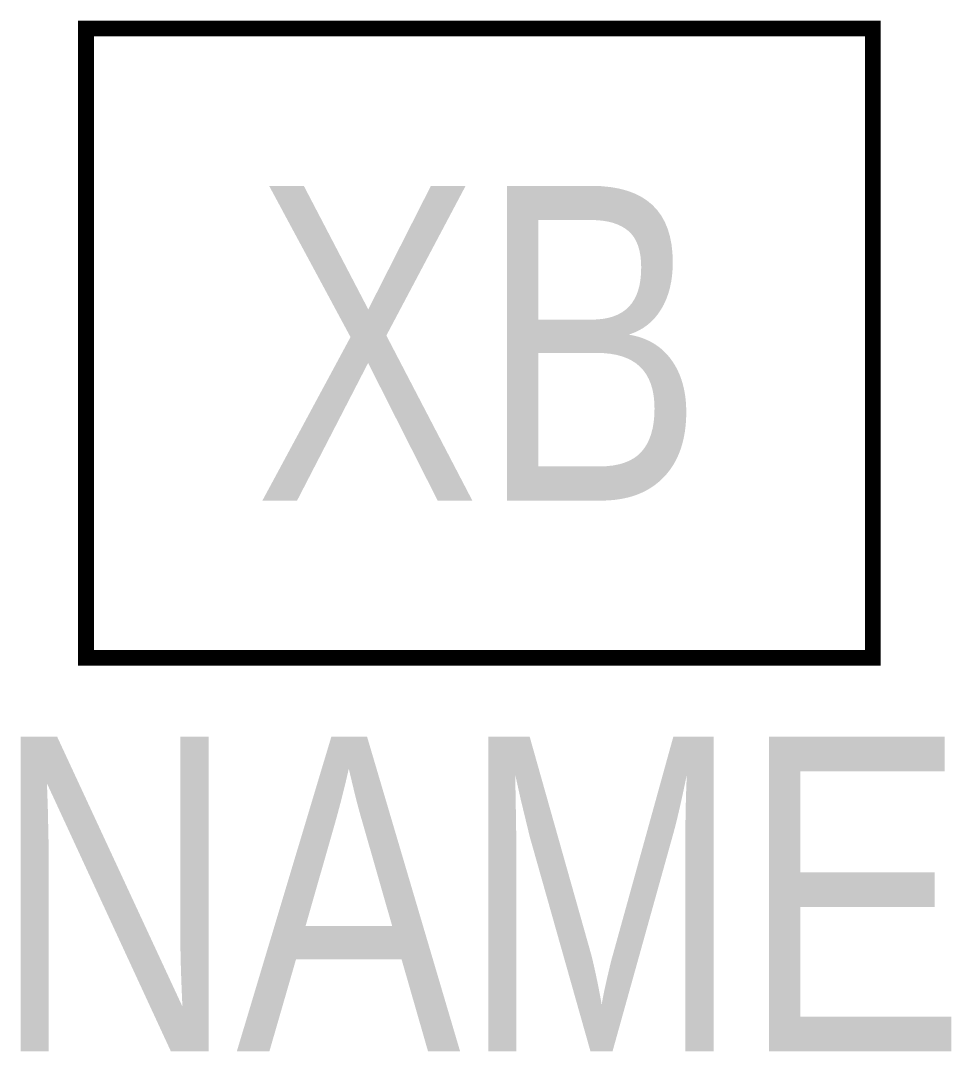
# Model space of a CAD drawing. Header units: millimetres. Extents: x -2.92 to 3, y -4.5 to 2.05.
import ezdxf
from ezdxf.enums import TextEntityAlignment as Align

# ---------------------------------------------------------------- set-up
doc = ezdxf.new("R2010")
doc.units = ezdxf.units.MM
doc.header["$MEASUREMENT"] = 0

msp = doc.modelspace()

# ---------------------------------------------------------------- linework, layer by layer
at = {"color": 6, "const_width": 0.1}
msp.add_lwpolyline([(-2.5, 2), (-2.5, -2), (2.5, -2), (2.5, 2)], close=True, dxfattribs=at)

# ---------------------------------------------------------------- texts
at = {"width": 0.8}
for tag, text, p in [('XB', 'XB2', (0, 0)), ('NAME', 'CGXX', (0, -3.5))]:
    msp.add_attdef(tag, text=text, height=2, dxfattribs=at).set_placement(p, align=Align.MIDDLE_CENTER)

doc.saveas('drawing.dxf')
